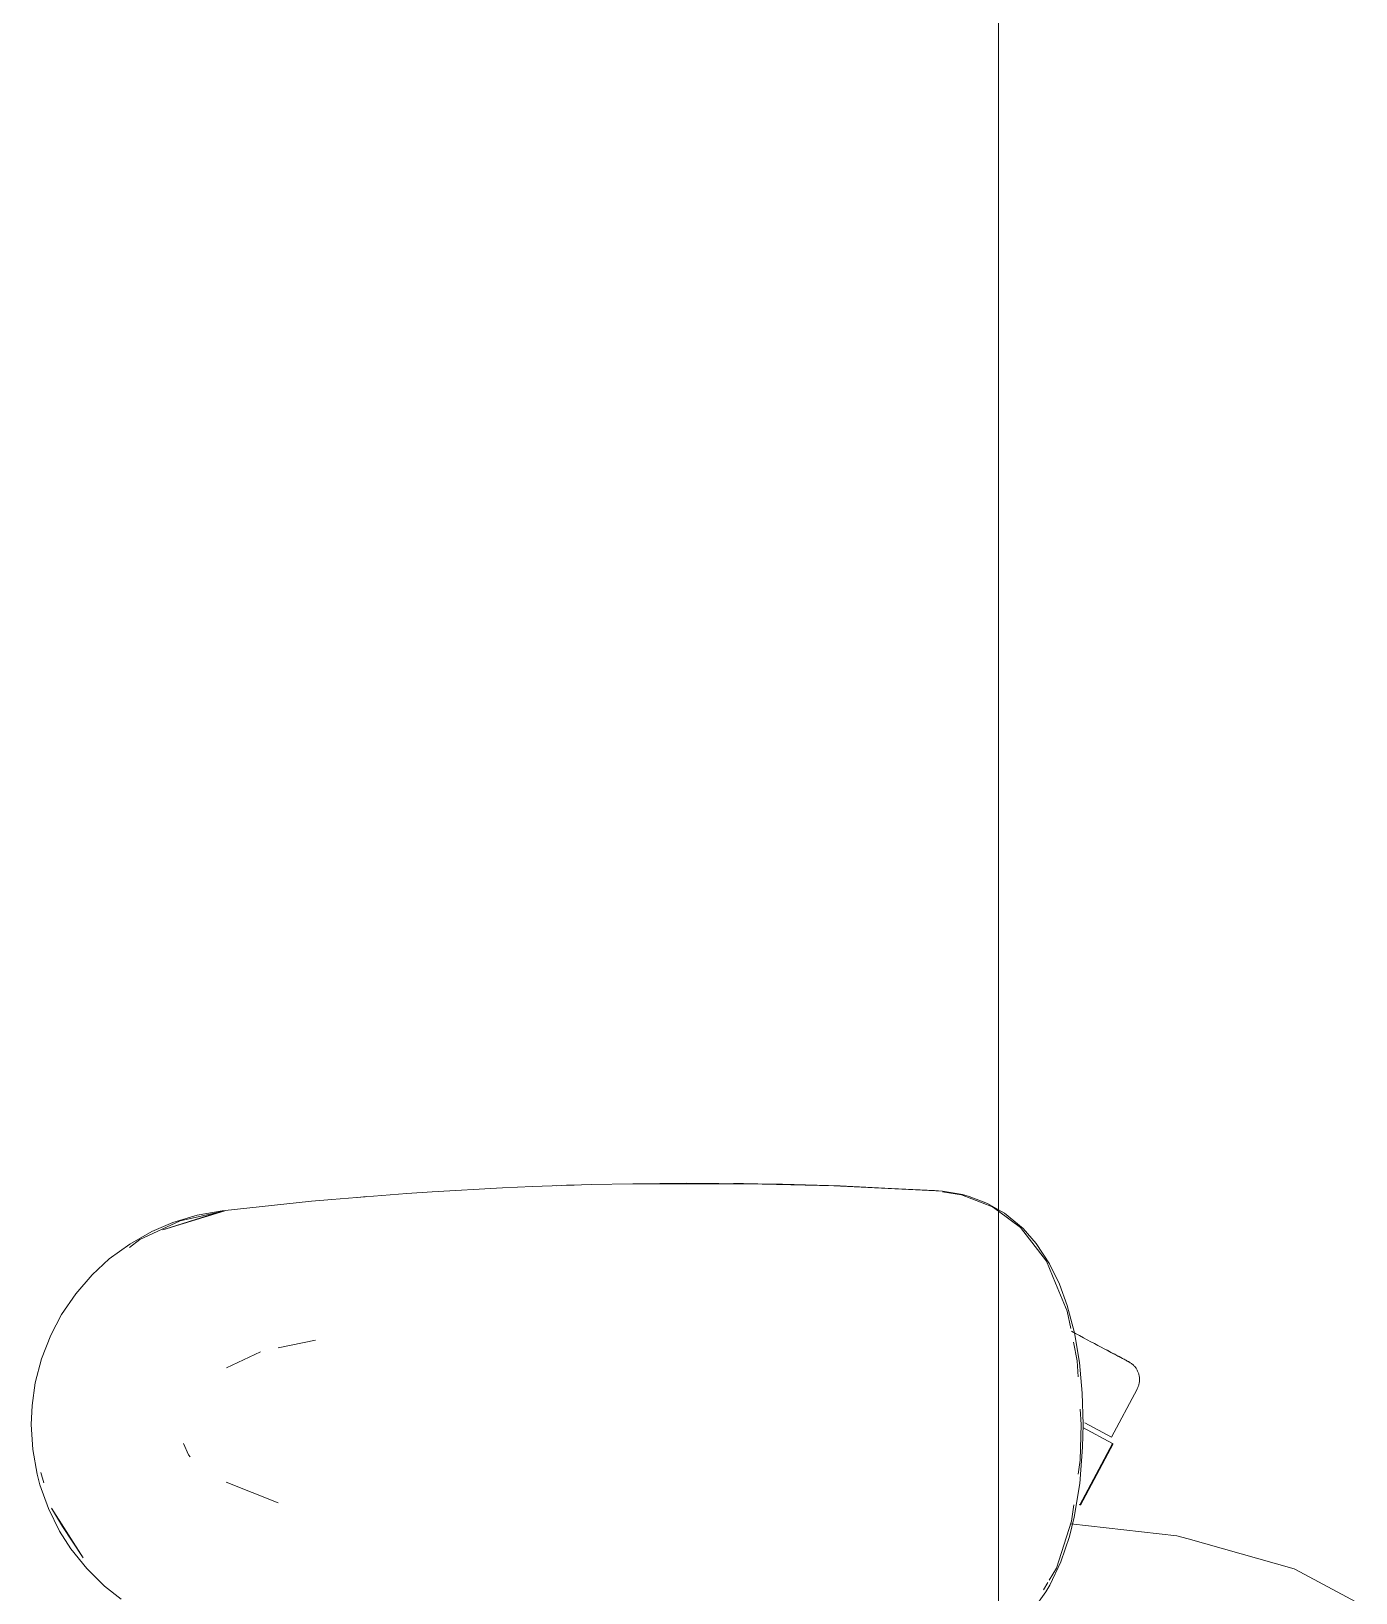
# Model space of a CAD drawing. Header units: millimetres. Extents: x 155927 to 295199, y -4084 to 97293.
# Drawn here: x 185328.9 to 185595, y 30994.6 to 31308.3 of the extents above; entities that cross this region are included whole.
import ezdxf

# ---------------------------------------------------------------- set-up
doc = ezdxf.new("R2010")
doc.units = ezdxf.units.MM
doc.header["$MEASUREMENT"] = 0
doc.layers.add('G-IMPT', color=8, linetype='CONTINUOUS', lineweight=9)
doc.layers.add('I-FURN', color=8, linetype='CONTINUOUS', lineweight=9)

msp = doc.modelspace()

# ---------------------------------------------------------------- linework, layer by layer
at = {"layer": 'G-IMPT'}
for p, q in [((185409.46, 31075.12), (185423.6, 31075.93)), ((185429.63, 31076.19), (185423.6, 31075.93)), ((185429.63, 31076.19), (185441.39, 31076.57)), ((185434.51, 31076.33), (185436.45, 31076.44)), ((185436.45, 31076.44), (185437.95, 31076.45)), ((185449.8, 31076.74), (185441.39, 31076.57)), ((185449.8, 31076.74), (185460.6, 31076.83)), ((185449.8, 31076.74), (185469.99, 31076.79)), ((185449.8, 31076.74), (185479.82, 31076.62)), ((185479.82, 31076.62), (185460.6, 31076.83)), ((185469.99, 31076.79), (185479.82, 31076.62)), ((185469.99, 31076.79), (185491.39, 31076.28)), ((185469.99, 31076.79), (185490.18, 31076.32)), ((185469.99, 31076.75), (185472.03, 31076.77)), ((185472.03, 31076.77), (185473.94, 31076.69)), ((185479.82, 31076.62), (185491.39, 31076.28)), ((185491.39, 31076.28), (185490.18, 31076.32)), ((185490.18, 31076.32), (185511.96, 31075.23)), ((185490.18, 31076.32), (185510.35, 31075.35)), ((185491.39, 31076.28), (185511.96, 31075.23)), ((185385.19, 31073.2), (185367.26, 31071.3)), ((185389.32, 31073.55), (185385.19, 31073.2)), ((185404.38, 31074.8), (185389.32, 31073.55)), ((185396.19, 31074.15), (185394.52, 31073.98)), ((185404.38, 31074.8), (185409.46, 31075.12)), ((185511.96, 31075.23), (185510.35, 31075.35)), ((185511.96, 31075.23), (185513.61, 31074.98)), ((185515.82, 31074.52), (185511.98, 31075.1)), ((185516, 31074.54), (185513.61, 31074.98)), ((185515.82, 31074.52), (185522.02, 31072.11)), ((185516, 31074.54), (185517.35, 31074.17)), ((185520.99, 31072.78), (185517.35, 31074.17)), ((185520.99, 31072.78), (185523.23, 31071.5)), ((185358.81, 31069.25), (185350.74, 31065.52)), ((185367.78, 31071.3), (185355.31, 31067.47)), ((185355.31, 31067.47), (185364.46, 31070.38)), ((185357.36, 31068.94), (185362.22, 31070.4)), ((185358.81, 31069.25), (185367.21, 31071.17)), ((185367.26, 31071.3), (185362.22, 31070.4)), ((185367.78, 31071.3), (185364.46, 31070.38)), ((185522.02, 31072.11), (185523.23, 31071.21)), ((185523.23, 31071.5), (185524.42, 31070.82)), ((185523.23, 31071.21), (185527.64, 31067.94)), ((185524.42, 31070.82), (185528.16, 31067.74)), ((185353.12, 31067.13), (185348.68, 31064.61)), ((185353.12, 31067.13), (185357.36, 31068.94)), ((185527.64, 31067.94), (185532.86, 31061.15)), ((185530.83, 31064.7), (185528.16, 31067.74)), ((185344.59, 31061.62), (185348.68, 31064.61)), ((185348.63, 31063.92), (185350.74, 31065.52)), ((185533.48, 31060.65), (185530.83, 31064.7)), ((185344.59, 31061.62), (185341.16, 31058.45)), ((185532.86, 31061.15), (185534.7, 31056.76)), ((185533.48, 31060.65), (185535.47, 31056.58)), ((185337.83, 31054.62), (185341.16, 31058.45)), ((185537.03, 31051.13), (185534.7, 31056.76)), ((185537.05, 31052.25), (185535.47, 31056.58)), ((185335, 31050.45), (185337.83, 31054.62)), ((185335, 31050.45), (185332.81, 31046.29)), ((185537.03, 31051.13), (185537.74, 31047.67)), ((185537.05, 31052.25), (185538.48, 31046.77)), ((185332.81, 31046.29), (185330.98, 31041.57)), ((185385.98, 31045.33), (185378.54, 31043.76)), ((185538.3, 31044.92), (185539.07, 31041.17)), ((185539.48, 31040.83), (185538.48, 31046.77)), ((185329.72, 31036.71), (185330.98, 31041.57)), ((185368.15, 31039.72), (185374.93, 31042.99)), ((185539.07, 31041.17), (185539.26, 31037.97)), ((185539.48, 31040.83), (185540.05, 31034.68)), ((185329.72, 31036.71), (185329.07, 31032.19)), ((185540.23, 31028.35), (185540.05, 31034.68)), ((185328.9, 31028.35), (185329.07, 31032.19)), ((185539.66, 31031.46), (185539.85, 31028.35)), ((185328.9, 31028.35), (185329.2, 31023.31)), ((185539.62, 31021.18), (185539.85, 31028.35)), ((185540.14, 31023.84), (185540.23, 31028.35)), ((185329.2, 31023.31), (185330.07, 31018.36)), ((185359.51, 31024.52), (185360.53, 31022.3)), ((185360.53, 31022.3), (185360.83, 31021.85)), ((185540.14, 31023.84), (185539.56, 31016.52)), ((185539.62, 31021.18), (185539.23, 31018.4)), ((185330.07, 31018.36), (185330.64, 31016.23)), ((185332.35, 31011.46), (185330.64, 31016.23)), ((185331.44, 31016.67), (185330.82, 31018.7)), ((185378.48, 31012.63), (185368.05, 31016.77)), ((185538.45, 31009.76), (185539.56, 31016.52)), ((185332.35, 31011.46), (185334.59, 31006.95)), ((185333, 31011.55), (185335.16, 31007.88)), ((185333, 31011.55), (185339.32, 31001.6)), ((185537.47, 31005.84), (185538.45, 31009.76)), ((185538.36, 31012.21), (185537.9, 31008.92)), ((185334.59, 31006.95), (185336.86, 31003.4)), ((185335.16, 31007.88), (185339.32, 31001.6)), ((185537.9, 31008.92), (185534.87, 30999.53)), ((185537.78, 31008.42), (185559.06, 31006)), ((185340.05, 30999.42), (185336.86, 31003.4)), ((185537.47, 31005.84), (185535.73, 31000.75)), ((185561.32, 31005.37), (185559.06, 31006)), ((185561.32, 31005.37), (185582.66, 30999.36)), ((185535.73, 31000.75), (185533.52, 30996.11)), ((185340.05, 30999.42), (185343.65, 30995.87)), ((185534.87, 30999.53), (185533.4, 30997.08)), ((185582.66, 30999.36), (185583.78, 30998.76)), ((185583.78, 30998.76), (185595.01, 30992.75)), ((185343.65, 30995.87), (185346.96, 30993.25)), ((185530.27, 30991.28), (185532.72, 30994.74)), ((185533.12, 30996.61), (185532.26, 30995.17)), ((185533.52, 30996.11), (185532.72, 30994.74))]:
    msp.add_line(p, q, dxfattribs=at)
at = {"layer": 'I-FURN'}
for p, q in [((185523.23, 31426.14), (185523.23, 30026.14)), ((185523.23, 30026.14), (185523.23, 31426.14)), ((185538.71, 31046.65), (185537.88, 31047.09)), ((185539.52, 31046.21), (185538.71, 31046.65)), ((185540.31, 31045.8), (185539.52, 31046.21)), ((185541.07, 31045.39), (185540.31, 31045.8)), ((185541.81, 31045), (185541.07, 31045.39)), ((185542.51, 31044.62), (185541.81, 31045)), ((185543.19, 31044.26), (185542.51, 31044.62)), ((185543.84, 31043.92), (185543.19, 31044.26)), ((185544.46, 31043.59), (185543.84, 31043.92)), ((185545.04, 31043.28), (185544.46, 31043.59)), ((185544.73, 31043.45), (185545.3, 31043.14)), ((185545.59, 31042.99), (185545.04, 31043.28)), ((185545.3, 31043.14), (185545.83, 31042.86)), ((185546.11, 31042.71), (185545.59, 31042.99)), ((185545.83, 31042.86), (185546.34, 31042.59)), ((185546.59, 31042.46), (185546.11, 31042.71)), ((185546.34, 31042.59), (185546.8, 31042.34)), ((185547.04, 31042.22), (185546.59, 31042.46)), ((185546.8, 31042.34), (185547.23, 31042.12)), ((185547.45, 31042), (185547.04, 31042.22)), ((185547.23, 31042.12), (185547.62, 31041.91)), ((185547.82, 31041.8), (185547.45, 31042)), ((185547.62, 31041.91), (185547.98, 31041.72)), ((185548.16, 31041.62), (185547.82, 31041.8)), ((185547.98, 31041.72), (185548.3, 31041.55)), ((185548.45, 31041.47), (185548.16, 31041.62)), ((185548.3, 31041.55), (185548.58, 31041.4)), ((185548.71, 31041.33), (185548.45, 31041.47)), ((185548.58, 31041.4), (185548.82, 31041.27)), ((185548.93, 31041.21), (185548.71, 31041.33)), ((185548.82, 31041.27), (185549.02, 31041.17)), ((185549.11, 31041.12), (185548.93, 31041.21)), ((185549.02, 31041.17), (185549.18, 31041.08)), ((185549.25, 31041.04), (185549.11, 31041.12)), ((185549.18, 31041.08), (185549.3, 31041.01)), ((185549.35, 31040.99), (185549.25, 31041.04)), ((185549.3, 31041.01), (185549.38, 31040.97)), ((185549.41, 31040.96), (185549.35, 31040.99)), ((185549.38, 31040.97), (185549.43, 31040.95)), ((185549.43, 31040.95), (185549.41, 31040.96)), ((185549.43, 31040.95), (185549.57, 31040.87)), ((185549.43, 31040.95), (185549.43, 31040.95)), ((185549.57, 31040.87), (185549.71, 31040.78)), ((185549.71, 31040.78), (185549.84, 31040.69)), ((185549.84, 31040.69), (185549.97, 31040.6)), ((185549.97, 31040.6), (185550.1, 31040.5)), ((185550.1, 31040.5), (185550.22, 31040.39)), ((185550.22, 31040.39), (185550.34, 31040.28)), ((185550.34, 31040.28), (185550.45, 31040.17)), ((185550.45, 31040.17), (185550.56, 31040.05)), ((185550.56, 31040.05), (185550.67, 31039.93)), ((185550.67, 31039.93), (185550.77, 31039.8)), ((185550.77, 31039.8), (185550.86, 31039.67)), ((185550.86, 31039.67), (185550.95, 31039.53)), ((185550.95, 31039.53), (185551.03, 31039.4)), ((185551.03, 31039.4), (185551.11, 31039.26)), ((185551.11, 31039.26), (185551.18, 31039.11)), ((185551.18, 31039.11), (185551.25, 31038.96)), ((185551.25, 31038.96), (185551.31, 31038.81)), ((185551.31, 31038.81), (185551.36, 31038.66)), ((185551.36, 31038.66), (185551.41, 31038.51)), ((185551.41, 31038.51), (185551.45, 31038.35)), ((185551.45, 31038.35), (185551.49, 31038.2)), ((185551.49, 31038.2), (185551.52, 31038.04)), ((185551.52, 31038.04), (185551.54, 31037.88)), ((185551.54, 31037.88), (185551.56, 31037.72)), ((185551.56, 31037.72), (185551.57, 31037.56)), ((185545.95, 31025.81), (185551.1, 31035.49)), ((185551.12, 31035.53), (185551.1, 31035.49)), ((185551.19, 31035.68), (185551.12, 31035.53)), ((185551.25, 31035.83), (185551.19, 31035.68)), ((185551.31, 31035.98), (185551.25, 31035.83)), ((185551.37, 31036.13), (185551.31, 31035.98)), ((185551.42, 31036.28), (185551.37, 31036.13)), ((185551.46, 31036.44), (185551.42, 31036.28)), ((185551.49, 31036.59), (185551.46, 31036.44)), ((185551.52, 31036.75), (185551.49, 31036.59)), ((185551.54, 31036.91), (185551.52, 31036.75)), ((185551.56, 31037.07), (185551.54, 31036.91)), ((185551.57, 31037.23), (185551.56, 31037.07)), ((185551.57, 31037.56), (185551.57, 31037.4)), ((185551.57, 31037.4), (185551.57, 31037.23)), ((185540.56, 31028.68), (185545.95, 31025.81)), ((185540.19, 31027.74), (185546.13, 31024.58)), ((185546.13, 31024.58), (185539.56, 31012.22)), ((185539.73, 31012.13), (185546.3, 31024.49)), ((185539.56, 31012.22), (185539.46, 31012.27))]:
    msp.add_line(p, q, dxfattribs=at)

doc.saveas('drawing.dxf')
